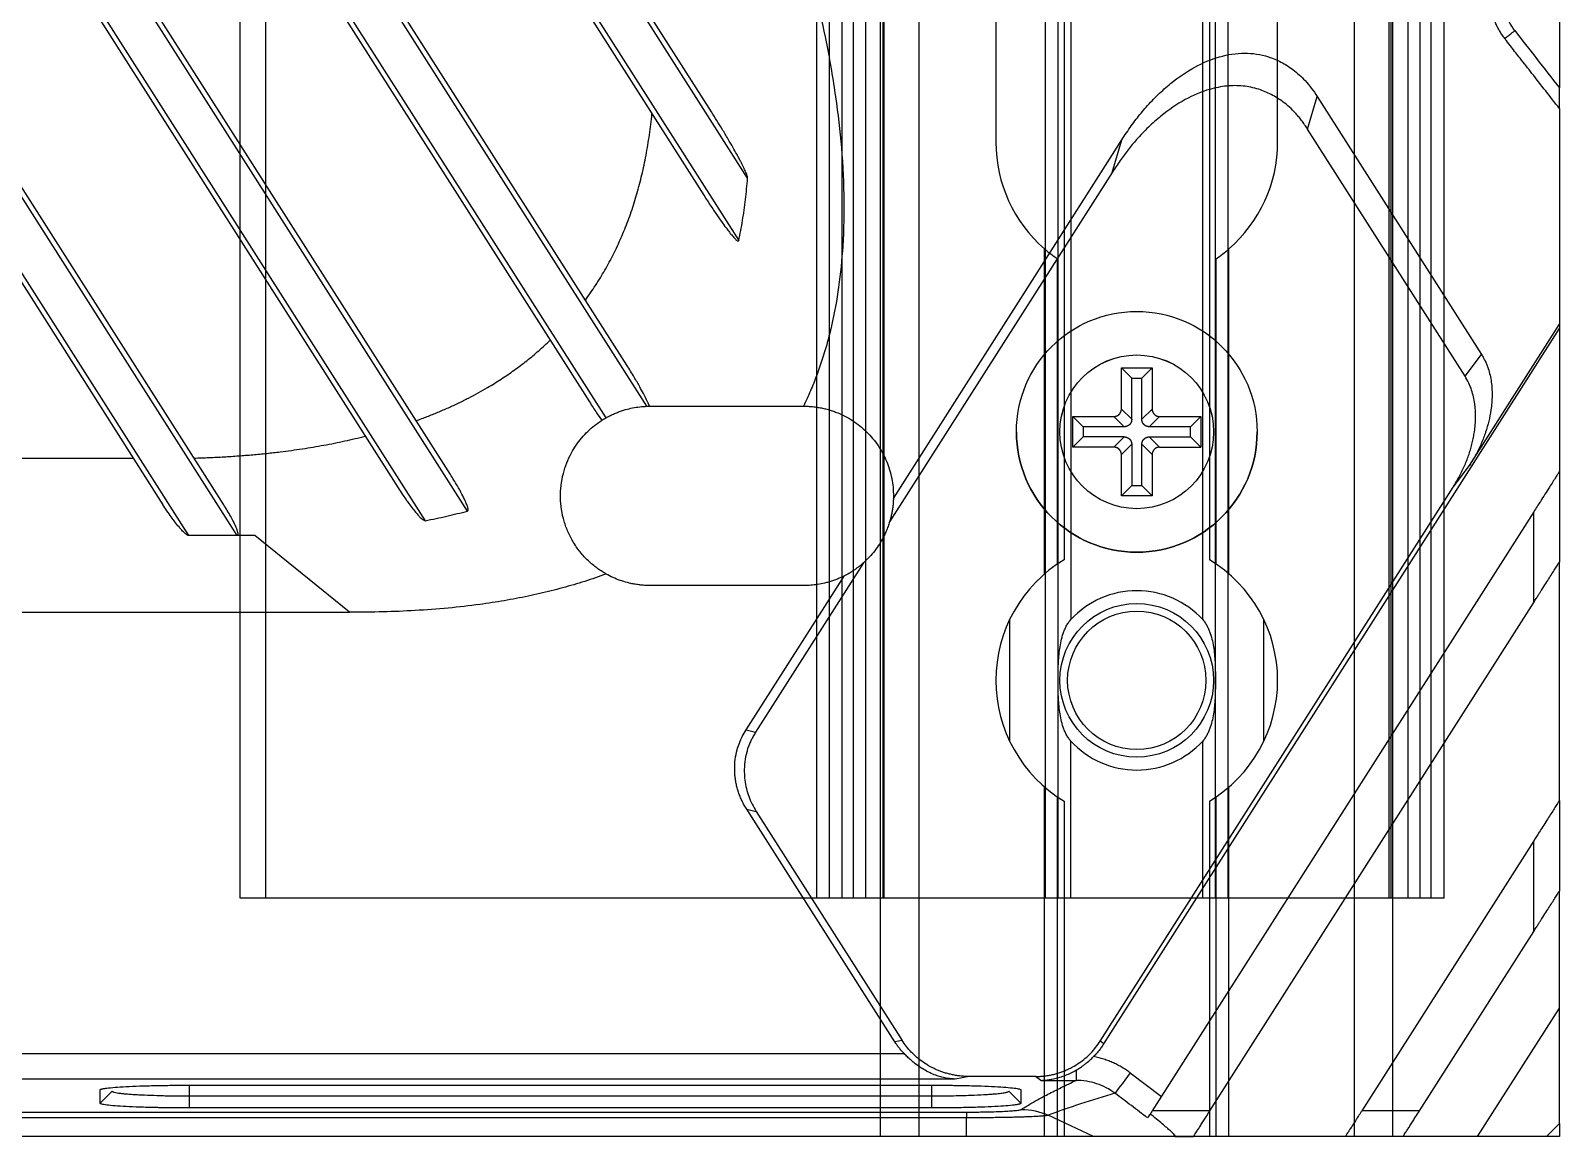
# Model space of a CAD drawing. Header units: millimetres. Extents: x 620 to 19791, y 2539 to 6969.
# Drawn here: x 17717.3 to 17777, y 3799.1 to 3842.2 of the extents above; entities that cross this region are included whole.
import ezdxf

# ---------------------------------------------------------------- set-up
doc = ezdxf.new("R2010")
doc.units = ezdxf.units.MM
doc.layers.add('02___PRT_ALL_AXES', color=7, linetype='Continuous')
doc.layers.add('1轮廓线', color=7, linetype='Continuous', lineweight=25)

# ---------------------------------------------------------------- blocks, each defined once
blk = doc.blocks.new('ryfhgjmb')
at = {"color": 30, "linetype": 'Continuous', "true_color": 0xf26722}
for p, q in [((6005.128, 3322.431), (6005.128, 3342.431)), ((6005.128, 3342.431), (7001.628, 3342.431)), ((6005.128, 3340.931), (7001.628, 3340.931)), ((6053.928, 3337.931), (6043.928, 3337.931)), ((6043.928, 3326.931), (6053.928, 3326.931)), ((6005.128, 3323.931), (7001.628, 3323.931)), ((6005.128, 3322.431), (7001.628, 3322.431))]:
    blk.add_line(p, q, dxfattribs=at)
for start, end in [(90, 139.11481), (220.88519, 270)]:
    blk.add_arc((6043.928, 3332.431), 5.5, start, end, dxfattribs=at)
at = {"layer": '02___PRT_ALL_AXES', "color": 30, "linetype": 'Continuous', "true_color": 0xf26722}
for p, q in [((6020.563, 3337.392), (6025.293, 3337.392)), ((6005.128, 3336.031), (6018.77, 3336.031)), ((6027.086, 3336.031), (6039.77, 3336.031)), ((6005.128, 3335.531), (6018.385, 3335.531)), ((6018.218, 3335.271), (6005.128, 3335.271)), ((6027.471, 3335.531), (6039.385, 3335.531)), ((6968.718, 3335.271), (6027.638, 3335.271)), ((6018.218, 3329.592), (6005.128, 3329.592)), ((6968.718, 3329.592), (6027.638, 3329.592)), ((6005.128, 3329.331), (6018.385, 3329.331)), ((6027.471, 3329.331), (6039.385, 3329.331)), ((6005.128, 3328.831), (6018.77, 3328.831)), ((6027.086, 3328.831), (6039.77, 3328.831)), ((6020.563, 3327.471), (6025.293, 3327.471))]:
    blk.add_line(p, q, dxfattribs=at)
blk.add_circle((6022.928, 3332.431), 3, dxfattribs=at)
for centre, start, end in [((6022.928, 3332.431), 31.08062, 148.91938), ((6043.928, 3332.431), 139.11481, 145.69235), ((6022.928, 3332.431), 211.08062, 328.91938), ((6043.928, 3332.431), 214.30765, 220.88519)]:
    blk.add_arc(centre, 5.5, start, end, dxfattribs=at)
blk = doc.blocks.new('ETDHFN')
at = {"layer": '1轮廓线', "linetype": 'Continuous', "lineweight": 25}
for p, q in [((8841.41, 4025.552), (8841.812, 4025.15)), ((8841.41, 4023.942), (8841.41, 4025.552)), ((8841.41, 4025.552), (8842.61, 4025.552)), ((8841.812, 4025.15), (8842.208, 4025.15)), ((8841.812, 4023.54), (8841.812, 4025.15)), ((8842.61, 4025.552), (8842.208, 4025.15)), ((8842.208, 4023.54), (8842.208, 4025.15)), ((8842.61, 4025.552), (8842.61, 4023.942)), ((8839.51, 4023.652), (8839.912, 4023.25)), ((8839.51, 4022.452), (8839.51, 4023.652)), ((8839.51, 4023.652), (8841.12, 4023.652)), ((8839.912, 4023.25), (8839.912, 4022.854)), ((8841.522, 4023.25), (8839.912, 4023.25)), ((8844.108, 4023.25), (8842.498, 4023.25)), ((8842.9, 4023.652), (8844.51, 4023.652)), ((8844.51, 4023.652), (8844.108, 4023.25)), ((8844.108, 4022.854), (8844.108, 4023.25)), ((8844.51, 4023.652), (8844.51, 4022.452)), ((8839.51, 4022.452), (8839.912, 4022.854)), ((8841.522, 4022.854), (8839.912, 4022.854)), ((8842.498, 4022.854), (8844.108, 4022.854)), ((8844.51, 4022.452), (8844.108, 4022.854)), ((8841.12, 4022.452), (8839.51, 4022.452)), ((8841.41, 4020.552), (8841.41, 4022.162)), ((8841.812, 4022.564), (8841.812, 4020.954)), ((8842.208, 4020.954), (8842.208, 4022.564)), ((8842.61, 4022.162), (8842.61, 4020.552)), ((8842.9, 4022.452), (8844.51, 4022.452)), ((8841.41, 4020.552), (8841.812, 4020.954)), ((8841.812, 4020.954), (8842.208, 4020.954)), ((8842.61, 4020.552), (8842.208, 4020.954)), ((8842.61, 4020.552), (8841.41, 4020.552))]:
    blk.add_line(p, q, dxfattribs=at)
at = {"layer": '1轮廓线', "linetype": 'Continuous', "lineweight": 13}
for p, q in [((8841.41, 4023.942), (8841.812, 4023.54)), ((8842.61, 4023.942), (8842.208, 4023.54)), ((8841.12, 4023.652), (8841.522, 4023.25)), ((8842.9, 4023.652), (8842.498, 4023.25)), ((8841.12, 4022.452), (8841.522, 4022.854)), ((8842.9, 4022.452), (8842.498, 4022.854)), ((8841.41, 4022.162), (8841.812, 4022.564)), ((8842.61, 4022.162), (8842.208, 4022.564))]:
    blk.add_line(p, q, dxfattribs=at)
at = {"layer": '1轮廓线', "linetype": 'Continuous', "lineweight": 25}
for radius in [4.7, 3]:
    blk.add_circle((8842.01, 4023.052), radius, dxfattribs=at)
blk.add_arc((8842.01, 4023.052), 4.7, 180, 0, dxfattribs=at)
for points in [[(8841.12, 4023.652), (8841.184, 4023.652), (8841.24, 4023.677), (8841.288, 4023.698), (8841.326, 4023.736), (8841.362, 4023.772), (8841.385, 4023.822), (8841.41, 4023.877), (8841.41, 4023.942)], [(8842.61, 4023.942), (8842.61, 4023.878), (8842.635, 4023.822), (8842.656, 4023.773), (8842.694, 4023.736), (8842.73, 4023.699), (8842.78, 4023.677), (8842.835, 4023.652), (8842.9, 4023.652)], [(8841.812, 4023.54), (8841.812, 4023.476), (8841.787, 4023.42), (8841.766, 4023.372), (8841.728, 4023.334), (8841.692, 4023.298), (8841.642, 4023.275), (8841.587, 4023.25), (8841.522, 4023.25)], [(8842.498, 4023.25), (8842.434, 4023.25), (8842.378, 4023.275), (8842.33, 4023.296), (8842.292, 4023.334), (8842.256, 4023.37), (8842.233, 4023.42), (8842.208, 4023.475), (8842.208, 4023.54)], [(8841.522, 4022.854), (8841.586, 4022.854), (8841.642, 4022.829), (8841.69, 4022.808), (8841.728, 4022.77), (8841.764, 4022.734), (8841.787, 4022.684), (8841.812, 4022.629), (8841.812, 4022.564)], [(8842.208, 4022.564), (8842.208, 4022.628), (8842.233, 4022.684), (8842.254, 4022.732), (8842.292, 4022.77), (8842.328, 4022.806), (8842.378, 4022.829), (8842.433, 4022.854), (8842.498, 4022.854)], [(8841.41, 4022.162), (8841.41, 4022.226), (8841.385, 4022.282), (8841.364, 4022.33), (8841.326, 4022.368), (8841.29, 4022.404), (8841.24, 4022.427), (8841.185, 4022.452), (8841.12, 4022.452)], [(8842.9, 4022.452), (8842.836, 4022.452), (8842.78, 4022.427), (8842.732, 4022.406), (8842.694, 4022.368), (8842.658, 4022.332), (8842.635, 4022.282), (8842.61, 4022.227), (8842.61, 4022.162)]]:
    blk.add_open_spline(points, degree=2, knots=[0, 0, 0, 0.25, 0.25, 0.5, 0.5, 0.75, 0.75, 1, 1, 1], dxfattribs=at)
blk = doc.blocks.new('ERTFHGJ')
at = {"color": 40, "linetype": 'Continuous', "true_color": 0xf8d731}
for p, q in [((8878.457, 3617.77), (8878.457, 3696.77)), ((8925.457, 3696.77), (8878.457, 3696.77)), ((8879.457, 3617.77), (8879.457, 3696.77)), ((8900.957, 3696.77), (8900.957, 3617.77)), ((8901.457, 3617.77), (8901.457, 3696.77)), ((8901.957, 3617.77), (8901.957, 3696.77)), ((8902.402, 3617.77), (8902.402, 3696.77)), ((8902.874, 3617.77), (8902.874, 3696.77)), ((8903.457, 3617.77), (8903.457, 3696.77)), ((8903.537, 3696.77), (8903.537, 3617.77)), ((8903.598, 3617.77), (8903.598, 3696.77)), ((8909.882, 3696.77), (8909.882, 3617.77)), ((8910.382, 3617.77), (8910.382, 3696.77)), ((8910.882, 3690.641), (8910.882, 3696.77)), ((8916.032, 3690.641), (8916.032, 3696.77)), ((8916.532, 3617.77), (8916.532, 3696.77)), ((8917.032, 3617.77), (8917.032, 3696.77)), ((8923.315, 3617.77), (8923.315, 3696.77)), ((8923.377, 3696.77), (8923.377, 3617.77)), ((8923.457, 3617.77), (8923.457, 3696.77)), ((8924.039, 3696.77), (8924.039, 3617.77)), ((8924.511, 3696.77), (8924.511, 3617.77)), ((8924.957, 3617.77), (8924.957, 3696.77)), ((8925.457, 3617.77), (8925.457, 3696.77)), ((8910.882, 3685.9), (8910.882, 3628.641)), ((8916.032, 3628.641), (8916.032, 3685.9)), ((8892.957, 3661.52), (8887.957, 3661.52)), ((8887.957, 3653.02), (8892.957, 3653.02)), ((8910.882, 3617.77), (8910.882, 3623.9)), ((8916.032, 3617.77), (8916.032, 3623.9)), ((8925.457, 3617.77), (8878.457, 3617.77))]:
    blk.add_line(p, q, dxfattribs=at)
for centre in [(8913.457, 3688.27), (8913.457, 3626.27)]:
    blk.add_circle(centre, 2.7, dxfattribs=at)
for centre, radius, start, end in [((8913.457, 3688.27), 3.5, 42.63239, 137.36761), ((8913.457, 3688.27), 3.5, 222.63239, 317.36761), ((8887.957, 3657.27), 4.25, 90, 270), ((8892.957, 3657.27), 4.25, 270, 90), ((8913.457, 3626.27), 3.5, 42.63239, 137.36761), ((8913.457, 3626.27), 3.5, 222.63239, 317.36761)]:
    blk.add_arc(centre, radius, start, end, dxfattribs=at)
for points, knots in [([(8910.387, 3688.27), (8910.387, 3688.375), (8910.388, 3688.583), (8910.395, 3688.895), (8910.413, 3689.203), (8910.446, 3689.508), (8910.5, 3689.808), (8910.568, 3690.054), (8910.639, 3690.245), (8910.704, 3690.385), (8910.783, 3690.519), (8910.846, 3690.602), (8910.882, 3690.641)], [0, 0, 0, 0, 0.127092, 0.253318, 0.378322, 0.502266, 0.625619, 0.749056, 0.811111, 0.873552, 0.936512, 1, 1, 1, 1]), ([(8916.032, 3690.641), (8916.067, 3690.602), (8916.131, 3690.519), (8916.209, 3690.385), (8916.274, 3690.245), (8916.346, 3690.054), (8916.413, 3689.808), (8916.467, 3689.508), (8916.5, 3689.203), (8916.518, 3688.895), (8916.526, 3688.583), (8916.527, 3688.375), (8916.527, 3688.27)], [0, 0, 0, 0, 0.063487, 0.126447, 0.188887, 0.250942, 0.37438, 0.497732, 0.621676, 0.746681, 0.872907, 1, 1, 1, 1]), ([(8910.882, 3685.9), (8910.846, 3685.938), (8910.783, 3686.021), (8910.704, 3686.156), (8910.639, 3686.296), (8910.567, 3686.487), (8910.5, 3686.733), (8910.446, 3687.033), (8910.413, 3687.338), (8910.395, 3687.646), (8910.388, 3687.957), (8910.387, 3688.166), (8910.387, 3688.27)], [0, 0, 0, 0, 0.063495, 0.126469, 0.188905, 0.250963, 0.374396, 0.497744, 0.621683, 0.746682, 0.87291, 1, 1, 1, 1]), ([(8916.527, 3688.27), (8916.527, 3688.166), (8916.526, 3687.957), (8916.518, 3687.646), (8916.5, 3687.338), (8916.467, 3687.033), (8916.413, 3686.733), (8916.346, 3686.487), (8916.274, 3686.296), (8916.209, 3686.156), (8916.131, 3686.021), (8916.067, 3685.938), (8916.032, 3685.9)], [0, 0, 0, 0, 0.127092, 0.253319, 0.378323, 0.502267, 0.62562, 0.749057, 0.811112, 0.873553, 0.936512, 1, 1, 1, 1]), ([(8910.387, 3626.27), (8910.387, 3626.375), (8910.388, 3626.583), (8910.395, 3626.895), (8910.413, 3627.203), (8910.446, 3627.508), (8910.5, 3627.808), (8910.568, 3628.054), (8910.639, 3628.245), (8910.704, 3628.385), (8910.783, 3628.519), (8910.846, 3628.602), (8910.882, 3628.641)], [0, 0, 0, 0, 0.127092, 0.253318, 0.378322, 0.502266, 0.625619, 0.749056, 0.811111, 0.873552, 0.936512, 1, 1, 1, 1]), ([(8916.032, 3628.641), (8916.067, 3628.602), (8916.131, 3628.519), (8916.209, 3628.385), (8916.274, 3628.245), (8916.346, 3628.054), (8916.413, 3627.808), (8916.467, 3627.508), (8916.5, 3627.203), (8916.518, 3626.895), (8916.526, 3626.583), (8916.527, 3626.375), (8916.527, 3626.27)], [0, 0, 0, 0, 0.063487, 0.126447, 0.188887, 0.250942, 0.37438, 0.497732, 0.621676, 0.746681, 0.872907, 1, 1, 1, 1]), ([(8910.882, 3623.9), (8910.846, 3623.938), (8910.783, 3624.021), (8910.704, 3624.156), (8910.639, 3624.296), (8910.567, 3624.487), (8910.5, 3624.733), (8910.446, 3625.033), (8910.413, 3625.338), (8910.395, 3625.646), (8910.388, 3625.957), (8910.387, 3626.166), (8910.387, 3626.27)], [0, 0, 0, 0, 0.063495, 0.126469, 0.188905, 0.250963, 0.374396, 0.497744, 0.621683, 0.746682, 0.87291, 1, 1, 1, 1]), ([(8916.527, 3626.27), (8916.527, 3626.166), (8916.526, 3625.957), (8916.518, 3625.646), (8916.5, 3625.338), (8916.467, 3625.033), (8916.413, 3624.733), (8916.346, 3624.487), (8916.274, 3624.296), (8916.209, 3624.156), (8916.131, 3624.021), (8916.067, 3623.938), (8916.032, 3623.9)], [0, 0, 0, 0, 0.127092, 0.253319, 0.378323, 0.502267, 0.62562, 0.749057, 0.811112, 0.873553, 0.936512, 1, 1, 1, 1])]:
    blk.add_open_spline(points, degree=3, knots=knots, dxfattribs=at)
blk = doc.blocks.new('rsfv')
at = {"rotation": 90}
blk.add_blockref('ryfhgjmb', (14583.058, -2205.714), dxfattribs=at)
for name, p in [('ERTFHGJ', (2337.17, 190.944)), ('ETDHFN', (2408.617, -196.138))]:
    blk.add_blockref(name, p)
blk = doc.blocks.new('tgd')
at = {"color": 7, "linetype": 'Continuous', "lineweight": 25}
for p, q in [((18410.785, 4751.505), (18295.687, 4932.172)), ((18409.374, 4754.091), (18295.856, 4932.279)), ((18295.519, 4929.087), (18409.075, 4750.839)), ((18295.687, 4929.194), (18410.44, 4749.068)), ((18406.852, 4742.603), (18295.687, 4917.096)), ((18406.071, 4744.202), (18295.856, 4917.204)), ((18295.519, 4914.011), (18404.61, 4742.772)), ((18295.687, 4914.119), (18405.245, 4742.147)), ((18399.852, 4738.515), (18295.687, 4902.021)), ((18399.178, 4739.946), (18295.856, 4902.129)), ((18295.519, 4898.936), (18397.141, 4739.421)), ((18295.687, 4899.043), (18398.196, 4738.136)), ((18390.852, 4737.562), (18295.686, 4886.945)), ((18390.328, 4738.761), (18295.856, 4887.053)), ((18295.687, 4883.968), (18388.958, 4737.561)), ((18295.519, 4883.86), (18387.957, 4738.761)), ((18432.648, 4753.421), (18433.025, 4754.69)), ((18433.025, 4754.69), (18439.439, 4744.622)), ((18442.478, 4754.227), (18442.478, 4745.802)), ((18438.794, 4743.773), (18432.648, 4753.421)), ((18416.476, 4739.003), (18425.392, 4752.998)), ((18425.015, 4751.729), (18425.392, 4752.998)), ((18425.015, 4751.729), (18416.328, 4738.093)), ((18424.695, 4717.725), (18442.478, 4745.639)), ((18438.971, 4740.297), (18442.478, 4745.802)), ((18442.478, 4745.802), (18442.478, 4745.639)), ((18442.478, 4745.639), (18442.478, 4740.055)), ((18438.794, 4743.773), (18439.439, 4744.622)), ((18386.811, 4740.561), (18379.578, 4740.561)), ((18438.327, 4739.448), (18438.971, 4740.297)), ((18442.478, 4740.055), (18442.478, 4736.519)), ((18424.554, 4717.829), (18438.327, 4739.448)), ((18441.478, 4738.486), (18426.583, 4715.106)), ((18441.478, 4734.949), (18441.478, 4738.486)), ((18390.852, 4737.562), (18388.958, 4737.561)), ((18391.092, 4737.561), (18390.852, 4737.562)), ((18391.55, 4737.561), (18391.092, 4737.561)), ((18395.241, 4734.561), (18391.55, 4737.561)), ((18415.312, 4736.498), (18411.096, 4729.881)), ((18442.478, 4727.213), (18442.478, 4736.519)), ((18410.722, 4729.97), (18414.55, 4735.978)), ((18412.978, 4735.606), (18406.978, 4735.606)), ((18428.836, 4715.106), (18441.478, 4734.949)), ((18321.31, 4734.561), (18395.241, 4734.561)), ((18410.722, 4729.97), (18411.096, 4729.881)), ((18442.478, 4727.213), (18442.478, 4723.677)), ((18416.532, 4717.799), (18410.749, 4726.876)), ((18410.749, 4726.876), (18411.124, 4726.787)), ((18411.124, 4726.787), (18416.816, 4717.851)), ((18441.478, 4725.644), (18434.765, 4715.106)), ((18441.478, 4722.107), (18441.478, 4725.644)), ((18442.478, 4719.106), (18442.478, 4723.677)), ((18437.017, 4715.106), (18441.478, 4722.107)), ((18439.278, 4714.106), (18442.478, 4719.106)), ((18442.478, 4714.606), (18442.478, 4719.106)), ((18416.816, 4717.851), (18416.532, 4717.799)), ((18424.695, 4717.725), (18424.554, 4717.829)), ((18318.065, 4717.341), (18416.891, 4717.341)), ((18418.882, 4716.343), (18316.074, 4716.343)), ((18419.436, 4716.445), (18418.882, 4716.343)), ((18422.026, 4716.445), (18419.436, 4716.445)), ((18422.233, 4716.29), (18422.026, 4716.445)), ((18422.233, 4716.29), (18423.609, 4716.29)), ((18425.726, 4716.583), (18426.94, 4715.666)), ((18385.504, 4715.398), (18385.504, 4715.922)), ((18385.504, 4715.398), (18385.978, 4715.872)), ((18388.978, 4716.104), (18417.978, 4716.104)), ((18388.978, 4715.69), (18388.978, 4715.216)), ((18388.978, 4715.69), (18417.978, 4715.69)), ((18417.978, 4715.216), (18417.978, 4715.69)), ((18420.978, 4715.872), (18421.452, 4715.398)), ((18421.452, 4715.922), (18421.452, 4715.398)), ((18375.771, 4715.056), (18419.337, 4715.056)), ((18417.978, 4715.216), (18388.978, 4715.216)), ((18428.836, 4715.106), (18426.583, 4715.106)), ((18437.017, 4715.106), (18434.765, 4715.106)), ((18419.337, 4714.831), (18375.771, 4714.831)), ((18419.337, 4714.106), (18419.337, 4714.831)), ((18441.978, 4714.106), (18442.478, 4714.606)), ((18442.478, 4714.606), (18442.478, 4714.106)), ((18419.337, 4714.106), (18375.771, 4714.106)), ((18427.478, 4714.106), (18428.199, 4714.106)), ((18428.199, 4714.106), (18427.653, 4714.106)), ((18434.127, 4714.106), (18428.199, 4714.106)), ((18436.38, 4714.106), (18434.127, 4714.106)), ((18439.278, 4714.106), (18436.38, 4714.106)), ((18441.978, 4714.106), (18439.278, 4714.106)), ((18442.478, 4714.106), (18441.978, 4714.106))]:
    blk.add_line(p, q, dxfattribs=at)
at = {"color": 8, "linetype": 'Continuous', "lineweight": 25}
for p, q in [((18388.978, 4716.104), (18388.978, 4715.69)), ((18417.978, 4715.69), (18417.978, 4716.104))]:
    blk.add_line(p, q, dxfattribs=at)
at = {"color": 7, "linetype": 'Continuous', "lineweight": 25, "flags": 128}
blk.add_lwpolyline([(18424.289, 4714.105), (18423.404, 4714.517), (18422.518, 4714.929)], dxfattribs=at)
blk.add_circle((18425.978, 4741.606), 3)
at = {"color": 7, "linetype": 'Continuous', "lineweight": 25}
for points, knots in [([(18393.909, 4799.026), (18394.217, 4798.54), (18394.83, 4797.575), (18395.733, 4796.131), (18396.617, 4794.702), (18397.479, 4793.289), (18398.322, 4791.89), (18399.143, 4790.507), (18399.944, 4789.139), (18400.725, 4787.785), (18401.486, 4786.447), (18402.643, 4784.378), (18404.138, 4781.621), (18405.946, 4778.109), (18407.623, 4774.638), (18409.208, 4771.101), (18410.635, 4767.611), (18411.926, 4764.053), (18413.002, 4760.554), (18413.744, 4757.484), (18414.194, 4754.974), (18414.449, 4752.914), (18414.566, 4750.885), (18414.53, 4748.981), (18414.362, 4747.277), (18414.134, 4746.023), (18413.9, 4745.089), (18413.707, 4744.444), (18413.488, 4743.815), (18413.244, 4743.201), (18413.059, 4742.804), (18412.967, 4742.606)], [0, 0, 0, 0, 0.028127, 0.055867, 0.083223, 0.110194, 0.136782, 0.162987, 0.188811, 0.214255, 0.239319, 0.264005, 0.33008, 0.392582, 0.456982, 0.518406, 0.581947, 0.641185, 0.703244, 0.760717, 0.79542, 0.827786, 0.862084, 0.894623, 0.920706, 0.945691, 0.956791, 0.967751, 0.97859, 0.989333, 1, 1, 1, 1]), ([(18440.343, 4756.959), (18440.309, 4757.004), (18440.243, 4757.095), (18440.154, 4757.236), (18440.072, 4757.381), (18439.998, 4757.53), (18439.932, 4757.683), (18439.856, 4757.891), (18439.782, 4758.155), (18439.727, 4758.479), (18439.72, 4758.697), (18439.717, 4758.807)], [0, 0, 0, 0, 0.084861, 0.169101, 0.25296, 0.336679, 0.420502, 0.504669, 0.670214, 0.834663, 1, 1, 1, 1]), ([(18440.739, 4757.266), (18440.57, 4757.484), (18440.438, 4757.731), (18440.261, 4758.254), (18440.216, 4758.53), (18440.216, 4758.807)], [0, 0, 0, 0, 0.5, 0.5, 1, 1, 1, 1]), ([(18442.478, 4758.295), (18442.478, 4758.17), (18442.478, 4757.893), (18442.478, 4757.347), (18442.478, 4756.657), (18442.478, 4755.956), (18442.478, 4755.413), (18442.478, 4755.145), (18442.478, 4755.029)], [0, 0, 0, 0, 0.113992, 0.252662, 0.503552, 0.752664, 0.893657, 1, 1, 1, 1]), ([(18440.343, 4756.959), (18440.387, 4756.993), (18440.435, 4757.03), (18440.527, 4757.102), (18440.572, 4757.136), (18440.647, 4757.195), (18440.678, 4757.219), (18440.722, 4757.252), (18440.734, 4757.262), (18440.739, 4757.266)], [0, 0, 0, 0, 0.25, 0.25, 0.5, 0.5, 0.75, 0.75, 1, 1, 1, 1]), ([(18442.48, 4754.227), (18442.123, 4754.682), (18441.61, 4755.336), (18440.986, 4756.132), (18440.652, 4756.559), (18440.451, 4756.815), (18440.364, 4756.93), (18440.343, 4756.959)], [0, 0, 0, 0, 0.4999959, 0.7187302, 0.8749748, 0.9687302, 1, 1, 1, 1]), ([(18440.739, 4757.266), (18441.021, 4756.903), (18441.599, 4756.156), (18442.18, 4755.412), (18442.478, 4755.029)], [0, 0, 0, 0, 0.486421, 1, 1, 1, 1]), ([(18425.392, 4752.998), (18425.453, 4753.092), (18425.574, 4753.278), (18425.762, 4753.546), (18425.952, 4753.803), (18426.146, 4754.047), (18426.424, 4754.375), (18426.8, 4754.769), (18427.417, 4755.316), (18428.2, 4755.858), (18429.181, 4756.276), (18430.17, 4756.436), (18430.996, 4756.31), (18431.62, 4756.049), (18432.016, 4755.798), (18432.322, 4755.546), (18432.565, 4755.306), (18432.804, 4755.021), (18432.95, 4754.803), (18433.025, 4754.69)], [0, 0, 0, 0, 0.035181, 0.06949, 0.102958, 0.135615, 0.167497, 0.237811, 0.306398, 0.426306, 0.535135, 0.638829, 0.737184, 0.792914, 0.85017, 0.883735, 0.9175, 0.957411, 1, 1, 1, 1]), ([(18432.648, 4753.421), (18432.61, 4753.478), (18432.536, 4753.592), (18432.418, 4753.754), (18432.297, 4753.905), (18432.143, 4754.082), (18431.945, 4754.277), (18431.639, 4754.529), (18431.243, 4754.78), (18430.716, 4755), (18430.126, 4755.123), (18429.477, 4755.12), (18428.706, 4754.965), (18427.822, 4754.588), (18427.04, 4754.047), (18426.423, 4753.5), (18426, 4753.055), (18425.635, 4752.615), (18425.316, 4752.187), (18425.117, 4751.884), (18425.015, 4751.729)], [0, 0, 0, 0, 0.0216222, 0.0425505, 0.0628241, 0.0824862, 0.1161853, 0.1497884, 0.206969, 0.2627272, 0.3282325, 0.3948032, 0.465099, 0.5738297, 0.6937413, 0.7622458, 0.8325839, 0.8860953, 0.9418514, 1, 1, 1, 1]), ([(18442.48, 4754.227), (18442.48, 4754.249), (18442.48, 4754.298), (18442.479, 4754.392), (18442.478, 4754.511), (18442.478, 4754.639), (18442.478, 4754.757), (18442.478, 4754.857), (18442.478, 4754.942), (18442.478, 4755.005), (18442.478, 4755.021), (18442.478, 4755.029)], [0, 0, 0, 0, 0.066161, 0.147469, 0.285965, 0.428915, 0.548302, 0.676783, 0.786689, 0.89845, 1, 1, 1, 1]), ([(18404.45, 4746.746), (18404.518, 4746.84), (18404.654, 4747.029), (18404.849, 4747.32), (18405.036, 4747.616), (18405.215, 4747.918), (18405.386, 4748.226), (18405.548, 4748.539), (18405.703, 4748.859), (18405.85, 4749.184), (18405.989, 4749.514), (18406.12, 4749.851), (18406.285, 4750.311), (18406.472, 4750.904), (18406.664, 4751.641), (18406.826, 4752.407), (18406.958, 4753.201), (18407.02, 4753.742), (18407.051, 4754.016)], [0, 0, 0, 0, 0.044718, 0.089457, 0.134253, 0.17914, 0.224155, 0.269331, 0.314703, 0.360306, 0.406172, 0.452335, 0.498827, 0.593777, 0.691149, 0.791172, 0.894058, 1, 1, 1, 1]), ([(18410.785, 4751.505), (18410.784, 4751.515), (18410.784, 4751.538), (18410.774, 4751.578), (18410.758, 4751.628), (18410.735, 4751.69), (18410.704, 4751.763), (18410.667, 4751.846), (18410.622, 4751.941), (18410.57, 4752.046), (18410.51, 4752.162), (18410.443, 4752.289), (18410.343, 4752.474), (18410.203, 4752.724), (18410.011, 4753.056), (18409.735, 4753.518), (18409.515, 4753.868), (18409.374, 4754.091)], [0, 0, 0, 0, 0.009636, 0.023334, 0.041271, 0.063526, 0.090136, 0.121124, 0.156505, 0.196289, 0.240481, 0.289088, 0.342111, 0.453728, 0.579804, 0.731703, 1, 1, 1, 1]), ([(18410.44, 4749.068), (18410.467, 4749.198), (18410.52, 4749.459), (18410.589, 4749.856), (18410.65, 4750.259), (18410.704, 4750.669), (18410.749, 4751.085), (18410.773, 4751.364), (18410.785, 4751.505)], [0, 0, 0, 0, 0.161473, 0.324918, 0.490415, 0.658045, 0.827882, 1, 1, 1, 1]), ([(18409.075, 4750.839), (18409.169, 4750.693), (18409.344, 4750.422), (18409.592, 4750.055), (18409.801, 4749.759), (18409.968, 4749.532), (18410.101, 4749.361), (18410.2, 4749.242), (18410.274, 4749.16), (18410.324, 4749.11), (18410.359, 4749.081), (18410.381, 4749.062), (18410.4, 4749.053), (18410.422, 4749.056), (18410.434, 4749.064), (18410.44, 4749.068)], [0, 0, 0, 0, 0.230026, 0.424715, 0.584075, 0.708126, 0.796556, 0.869812, 0.911898, 0.942851, 0.962508, 0.972036, 0.981659, 0.989826, 1, 1, 1, 1]), ([(18397.844, 4742.04), (18397.988, 4742.093), (18398.273, 4742.198), (18398.693, 4742.368), (18399.102, 4742.545), (18399.5, 4742.73), (18399.888, 4742.922), (18400.265, 4743.123), (18400.692, 4743.366), (18401.164, 4743.659), (18401.675, 4744.008), (18402.164, 4744.378), (18402.634, 4744.766), (18402.929, 4745.042), (18403.077, 4745.179)], [0, 0, 0, 0, 0.074802, 0.148429, 0.220926, 0.292342, 0.362727, 0.432134, 0.500619, 0.60245, 0.703089, 0.802749, 0.901645, 1, 1, 1, 1]), ([(18439.439, 4744.622), (18439.465, 4744.579), (18439.518, 4744.494), (18439.586, 4744.36), (18439.647, 4744.223), (18439.713, 4744.045), (18439.776, 4743.818), (18439.838, 4743.462), (18439.863, 4743.004), (18439.82, 4742.495), (18439.729, 4742.018), (18439.603, 4741.581), (18439.434, 4741.148), (18439.226, 4740.716), (18439.057, 4740.438), (18438.971, 4740.297)], [0, 0, 0, 0, 0.0329932, 0.0657961, 0.0985296, 0.1313159, 0.1901957, 0.2526078, 0.3681449, 0.4895308, 0.5869421, 0.6859197, 0.7872669, 0.8917324, 1, 1, 1, 1]), ([(18406.963, 4742.605), (18406.959, 4742.613), (18406.954, 4742.624), (18406.947, 4742.635), (18406.945, 4742.639), (18406.941, 4742.645), (18406.936, 4742.652), (18406.932, 4742.658), (18406.93, 4742.662), (18406.926, 4742.667), (18406.92, 4742.678), (18406.909, 4742.7), (18406.898, 4742.735), (18406.833, 4742.872), (18406.728, 4743.086), (18406.552, 4743.404), (18406.34, 4743.772), (18406.168, 4744.047), (18406.071, 4744.202)], [0, 0, 0, 0, 0.015217, 0.019074, 0.020998, 0.022916, 0.030467, 0.034132, 0.035927, 0.037692, 0.044414, 0.056294, 0.078056, 0.103721, 0.304576, 0.468435, 0.700238, 1, 1, 1, 1]), ([(18438.327, 4739.448), (18438.371, 4739.519), (18438.458, 4739.659), (18438.578, 4739.873), (18438.688, 4740.088), (18438.787, 4740.303), (18438.876, 4740.519), (18438.954, 4740.736), (18439.022, 4740.954), (18439.08, 4741.172), (18439.127, 4741.391), (18439.182, 4741.72), (18439.218, 4742.155), (18439.193, 4742.612), (18439.131, 4742.969), (18439.055, 4743.243), (18438.947, 4743.514), (18438.845, 4743.687), (18438.794, 4743.773)], [0, 0, 0, 0, 0.054633, 0.108241, 0.160902, 0.212702, 0.263726, 0.314067, 0.36382, 0.413084, 0.461961, 0.510555, 0.631824, 0.747465, 0.809763, 0.868751, 0.93418, 1, 1, 1, 1]), ([(18404.61, 4742.772), (18404.702, 4742.63), (18404.858, 4742.388), (18405.025, 4742.152), (18405.094, 4742.055)], [0, 0, 0, 0, 0.587301, 1, 1, 1, 1]), ([(18405.245, 4742.147), (18405.295, 4742.174), (18405.393, 4742.228), (18405.546, 4742.301), (18405.701, 4742.366), (18405.859, 4742.424), (18406.056, 4742.485), (18406.293, 4742.542), (18406.571, 4742.587), (18406.758, 4742.598), (18406.852, 4742.603)], [0, 0, 0, 0, 0.10019, 0.200056, 0.299831, 0.399749, 0.500042, 0.666803, 0.833095, 1, 1, 1, 1]), ([(18406.964, 4742.606), (18407.262, 4742.606), (18407.893, 4742.606), (18408.893, 4742.606), (18410.126, 4742.606), (18411.495, 4742.606), (18412.496, 4742.606), (18412.967, 4742.606)], [0, 0, 0, 0, 0.148764, 0.315345, 0.499744, 0.764431, 1, 1, 1, 1]), ([(18412.967, 4742.606), (18413.026, 4742.605), (18413.145, 4742.603), (18413.323, 4742.59), (18413.498, 4742.568), (18413.671, 4742.538), (18413.842, 4742.499), (18414.011, 4742.451), (18414.179, 4742.395), (18414.505, 4742.266), (18414.97, 4742.014), (18415.506, 4741.559), (18415.944, 4741.009), (18416.209, 4740.485), (18416.357, 4740.042), (18416.433, 4739.7), (18416.477, 4739.353), (18416.477, 4739.12), (18416.476, 4739.003)], [0, 0, 0, 0, 0.031946, 0.063607, 0.095061, 0.126386, 0.157664, 0.188975, 0.220398, 0.252014, 0.376591, 0.501216, 0.625704, 0.750422, 0.813205, 0.875307, 0.937361, 1, 1, 1, 1]), ([(18405.263, 4736.055), (18405.209, 4736.086), (18405.099, 4736.15), (18404.936, 4736.261), (18404.771, 4736.387), (18404.605, 4736.529), (18404.442, 4736.69), (18404.282, 4736.869), (18404.129, 4737.067), (18403.951, 4737.336), (18403.769, 4737.683), (18403.61, 4738.115), (18403.509, 4738.569), (18403.454, 4739.197), (18403.543, 4739.962), (18403.813, 4740.642), (18404.086, 4741.088), (18404.301, 4741.37), (18404.542, 4741.627), (18404.805, 4741.859), (18404.998, 4741.99), (18405.094, 4742.055)], [0, 0, 0, 0, 0.025857, 0.053207, 0.082051, 0.11239, 0.144222, 0.17755, 0.212372, 0.248689, 0.312074, 0.375466, 0.44036, 0.505353, 0.638069, 0.756938, 0.806076, 0.854943, 0.903546, 0.951896, 1, 1, 1, 1]), ([(18405.094, 4742.055), (18405.1, 4742.059), (18405.112, 4742.067), (18405.136, 4742.082), (18405.163, 4742.098), (18405.191, 4742.115), (18405.218, 4742.131), (18405.237, 4742.142), (18405.245, 4742.147)], [0, 0, 0, 0, 0.193434, 0.376156, 0.548169, 0.709476, 0.860083, 1, 1, 1, 1]), ([(18389.17, 4740.58), (18389.367, 4740.586), (18389.758, 4740.599), (18390.338, 4740.629), (18390.905, 4740.666), (18391.461, 4740.711), (18392.004, 4740.763), (18392.65, 4740.837), (18393.396, 4740.939), (18394.236, 4741.08), (18395.056, 4741.242), (18395.592, 4741.372), (18395.857, 4741.436)], [0, 0, 0, 0, 0.087666, 0.173589, 0.257788, 0.34028, 0.421087, 0.50023, 0.629018, 0.755162, 0.878781, 1, 1, 1, 1]), ([(18399.852, 4738.515), (18399.857, 4738.523), (18399.867, 4738.538), (18399.873, 4738.562), (18399.871, 4738.587), (18399.867, 4738.622), (18399.855, 4738.67), (18399.833, 4738.736), (18399.801, 4738.818), (18399.735, 4738.969), (18399.62, 4739.198), (18399.428, 4739.544), (18399.27, 4739.797), (18399.178, 4739.946)], [0, 0, 0, 0, 0.017238, 0.0318024, 0.0452544, 0.0647584, 0.0970788, 0.1368635, 0.1956711, 0.2619652, 0.4438118, 0.6725353, 1, 1, 1, 1]), ([(18442.478, 4740.055), (18442.477, 4740.055), (18442.477, 4740.053), (18442.469, 4740.041), (18442.456, 4740.021), (18442.439, 4739.994), (18442.403, 4739.938), (18442.335, 4739.83), (18442.222, 4739.654), (18442.079, 4739.428), (18441.914, 4739.17), (18441.711, 4738.85), (18441.565, 4738.621), (18441.478, 4738.486)], [0, 0, 0, 0, 0.030657, 0.061815, 0.093828, 0.127026, 0.161703, 0.258192, 0.371333, 0.496055, 0.644878, 0.790466, 1, 1, 1, 1]), ([(18397.141, 4739.421), (18397.194, 4739.338), (18397.289, 4739.192), (18397.415, 4739.008), (18397.539, 4738.833), (18397.667, 4738.661), (18397.807, 4738.483), (18397.911, 4738.367), (18397.982, 4738.287), (18398.033, 4738.233), (18398.107, 4738.181), (18398.164, 4738.152), (18398.196, 4738.136)], [0, 0, 0, 0, 0.17727, 0.310572, 0.399904, 0.560232, 0.695305, 0.803603, 0.839023, 0.886091, 0.936552, 1, 1, 1, 1]), ([(18416.476, 4739.003), (18416.475, 4738.955), (18416.471, 4738.862), (18416.459, 4738.721), (18416.44, 4738.576), (18416.413, 4738.423), (18416.377, 4738.261), (18416.344, 4738.148), (18416.328, 4738.093)], [0, 0, 0, 0, 0.179765, 0.346667, 0.501047, 0.673859, 0.839861, 1, 1, 1, 1]), ([(18388.958, 4737.561), (18388.951, 4737.562), (18388.936, 4737.564), (18388.913, 4737.575), (18388.887, 4737.59), (18388.857, 4737.612), (18388.823, 4737.64), (18388.778, 4737.681), (18388.722, 4737.737), (18388.655, 4737.81), (18388.5, 4737.99), (18388.258, 4738.302), (18388.062, 4738.601), (18387.957, 4738.761)], [0, 0, 0, 0, 0.01237, 0.028021, 0.047451, 0.070919, 0.098571, 0.130494, 0.185573, 0.248711, 0.319995, 0.636654, 1, 1, 1, 1]), ([(18390.852, 4737.562), (18390.86, 4737.565), (18390.873, 4737.57), (18390.887, 4737.587), (18390.89, 4737.608), (18390.889, 4737.657), (18390.869, 4737.736), (18390.827, 4737.851), (18390.743, 4738.041), (18390.581, 4738.352), (18390.423, 4738.608), (18390.328, 4738.761)], [0, 0, 0, 0, 0.0169173, 0.0312141, 0.0450633, 0.0641065, 0.1390237, 0.2245514, 0.3354729, 0.6005671, 1, 1, 1, 1]), ([(18398.196, 4738.136), (18398.338, 4738.164), (18398.619, 4738.22), (18399.037, 4738.313), (18399.447, 4738.41), (18399.718, 4738.48), (18399.852, 4738.515)], [0, 0, 0, 0, 0.2550593, 0.5066954, 0.7549831, 1, 1, 1, 1]), ([(18416.328, 4738.093), (18416.309, 4738.032), (18416.27, 4737.91), (18416.199, 4737.732), (18416.119, 4737.558), (18416.03, 4737.389), (18415.91, 4737.188), (18415.75, 4736.961), (18415.544, 4736.717), (18415.39, 4736.571), (18415.312, 4736.498)], [0, 0, 0, 0, 0.1002664, 0.2001041, 0.2998137, 0.3996969, 0.5000539, 0.6668727, 0.8330553, 1, 1, 1, 1]), ([(18415.312, 4736.498), (18415.279, 4736.469), (18415.214, 4736.411), (18415.115, 4736.332), (18415.016, 4736.258), (18414.889, 4736.171), (18414.732, 4736.073), (18414.613, 4736.011), (18414.55, 4735.978)], [0, 0, 0, 0, 0.119479, 0.242202, 0.368583, 0.499004, 0.73498, 1, 1, 1, 1]), ([(18441.478, 4734.949), (18441.509, 4734.999), (18441.569, 4735.091), (18441.651, 4735.221), (18441.721, 4735.331), (18441.779, 4735.423), (18441.867, 4735.563), (18441.981, 4735.742), (18442.123, 4735.963), (18442.249, 4736.155), (18442.342, 4736.303), (18442.401, 4736.403), (18442.44, 4736.469), (18442.471, 4736.512), (18442.476, 4736.517), (18442.478, 4736.519)], [0, 0, 0, 0, 0.076408, 0.143264, 0.200569, 0.248324, 0.286531, 0.419799, 0.534069, 0.651314, 0.759619, 0.819962, 0.870152, 0.932977, 1, 1, 1, 1]), ([(18405.263, 4736.055), (18405.125, 4736.005), (18404.847, 4735.906), (18404.424, 4735.768), (18403.995, 4735.637), (18403.56, 4735.514), (18403.118, 4735.399), (18402.669, 4735.291), (18402.214, 4735.191), (18401.752, 4735.098), (18401.284, 4735.014), (18400.809, 4734.936), (18400.08, 4734.831), (18399.077, 4734.717), (18397.82, 4734.624), (18396.534, 4734.57), (18395.68, 4734.564), (18395.241, 4734.561)], [0, 0, 0, 0, 0.04327, 0.086907, 0.130931, 0.175359, 0.220209, 0.2655, 0.311249, 0.357472, 0.404186, 0.451405, 0.499145, 0.621038, 0.748619, 0.870491, 1, 1, 1, 1]), ([(18406.978, 4735.606), (18406.918, 4735.607), (18406.799, 4735.608), (18406.62, 4735.623), (18406.442, 4735.645), (18406.266, 4735.677), (18406.053, 4735.727), (18405.805, 4735.804), (18405.527, 4735.915), (18405.351, 4736.008), (18405.263, 4736.055)], [0, 0, 0, 0, 0.1002242, 0.2000778, 0.2998237, 0.3997259, 0.5000471, 0.6668346, 0.8330778, 1, 1, 1, 1]), ([(18414.55, 4735.978), (18414.501, 4735.955), (18414.403, 4735.907), (18414.252, 4735.845), (18414.1, 4735.789), (18413.944, 4735.74), (18413.751, 4735.69), (18413.52, 4735.644), (18413.25, 4735.612), (18413.069, 4735.608), (18412.978, 4735.606)], [0, 0, 0, 0, 0.1001719, 0.2000442, 0.2998342, 0.39976, 0.5000388, 0.6667868, 0.8331036, 1, 1, 1, 1]), ([(18410.749, 4726.876), (18410.716, 4726.929), (18410.651, 4727.035), (18410.566, 4727.199), (18410.492, 4727.366), (18410.429, 4727.535), (18410.377, 4727.707), (18410.335, 4727.882), (18410.305, 4728.06), (18410.286, 4728.241), (18410.276, 4728.494), (18410.292, 4728.816), (18410.359, 4729.164), (18410.459, 4729.463), (18410.574, 4729.723), (18410.672, 4729.887), (18410.722, 4729.97)], [0, 0, 0, 0, 0.0573502, 0.1137864, 0.1695106, 0.2247326, 0.2796678, 0.3345354, 0.3895548, 0.4449441, 0.5009169, 0.6220685, 0.739873, 0.8248844, 0.9112986, 1, 1, 1, 1]), ([(18411.096, 4729.881), (18411.066, 4729.831), (18411.005, 4729.732), (18410.926, 4729.579), (18410.856, 4729.425), (18410.797, 4729.267), (18410.727, 4729.038), (18410.667, 4728.727), (18410.648, 4728.356), (18410.671, 4728.007), (18410.729, 4727.687), (18410.824, 4727.376), (18410.953, 4727.072), (18411.066, 4726.883), (18411.124, 4726.787)], [0, 0, 0, 0, 0.0535069, 0.1060958, 0.1579496, 0.2092592, 0.2602214, 0.3778836, 0.499202, 0.5994542, 0.6983901, 0.7972837, 0.8974105, 1, 1, 1, 1]), ([(18442.478, 4727.213), (18442.477, 4727.213), (18442.476, 4727.211), (18442.467, 4727.2), (18442.454, 4727.182), (18442.433, 4727.151), (18442.401, 4727.097), (18442.342, 4726.997), (18442.249, 4726.849), (18442.123, 4726.657), (18441.981, 4726.436), (18441.837, 4726.21), (18441.668, 4725.941), (18441.549, 4725.755), (18441.478, 4725.644)], [0, 0, 0, 0, 0.034267, 0.067135, 0.098949, 0.13009, 0.180259, 0.240606, 0.34888, 0.466121, 0.580357, 0.713621, 0.826984, 1, 1, 1, 1]), ([(18441.478, 4722.107), (18441.509, 4722.157), (18441.569, 4722.249), (18441.651, 4722.379), (18441.721, 4722.489), (18441.779, 4722.581), (18441.867, 4722.721), (18441.981, 4722.9), (18442.123, 4723.121), (18442.249, 4723.313), (18442.342, 4723.461), (18442.401, 4723.561), (18442.44, 4723.627), (18442.471, 4723.67), (18442.476, 4723.675), (18442.478, 4723.677)], [0, 0, 0, 0, 0.076408, 0.143264, 0.200569, 0.248324, 0.286531, 0.419799, 0.534069, 0.651314, 0.759619, 0.819962, 0.870152, 0.932977, 1, 1, 1, 1]), ([(18416.891, 4717.341), (18416.858, 4717.377), (18416.792, 4717.448), (18416.699, 4717.561), (18416.612, 4717.677), (18416.558, 4717.758), (18416.532, 4717.799)], [0, 0, 0, 0, 0.250901, 0.500796, 0.750292, 1, 1, 1, 1]), ([(18419.436, 4716.445), (18419.375, 4716.446), (18419.255, 4716.448), (18419.078, 4716.463), (18418.907, 4716.487), (18418.744, 4716.519), (18418.588, 4716.557), (18418.44, 4716.602), (18418.299, 4716.652), (18418.166, 4716.706), (18418.041, 4716.763), (18417.866, 4716.854), (18417.646, 4716.988), (18417.396, 4717.179), (18417.174, 4717.388), (18416.979, 4717.611), (18416.87, 4717.772), (18416.816, 4717.851)], [0, 0, 0, 0, 0.059119, 0.116393, 0.171825, 0.225414, 0.277163, 0.327072, 0.375145, 0.421381, 0.465785, 0.508357, 0.612581, 0.713809, 0.812088, 0.907467, 1, 1, 1, 1]), ([(18422.026, 4716.445), (18422.082, 4716.446), (18422.195, 4716.447), (18422.362, 4716.462), (18422.527, 4716.484), (18422.69, 4716.516), (18422.851, 4716.558), (18423.009, 4716.608), (18423.165, 4716.667), (18423.319, 4716.736), (18423.509, 4716.834), (18423.729, 4716.969), (18423.969, 4717.15), (18424.187, 4717.354), (18424.385, 4717.58), (18424.497, 4717.746), (18424.554, 4717.829)], [0, 0, 0, 0, 0.056335, 0.112088, 0.167429, 0.222534, 0.27758, 0.332746, 0.388207, 0.444139, 0.50071, 0.601843, 0.701313, 0.800139, 0.89936, 1, 1, 1, 1]), ([(18424.695, 4717.725), (18424.665, 4717.68), (18424.606, 4717.59), (18424.508, 4717.462), (18424.405, 4717.338), (18424.33, 4717.261), (18424.293, 4717.222)], [0, 0, 0, 0, 0.250358, 0.499991, 0.749628, 1, 1, 1, 1]), ([(18418.882, 4716.343), (18418.834, 4716.345), (18418.741, 4716.35), (18418.607, 4716.368), (18418.486, 4716.39), (18418.376, 4716.416), (18418.277, 4716.443), (18418.138, 4716.488), (18417.97, 4716.554), (18417.756, 4716.659), (18417.547, 4716.783), (18417.347, 4716.928), (18417.172, 4717.072), (18417.024, 4717.206), (18416.934, 4717.298), (18416.891, 4717.341)], [0, 0, 0, 0, 0.069358, 0.133219, 0.191583, 0.244452, 0.291825, 0.333702, 0.446424, 0.536999, 0.648662, 0.759728, 0.846638, 0.926699, 1, 1, 1, 1]), ([(18423.61, 4716.691), (18423.658, 4716.72), (18423.748, 4716.774), (18423.869, 4716.858), (18423.999, 4716.957), (18424.14, 4717.074), (18424.243, 4717.174), (18424.293, 4717.222)], [0, 0, 0, 0, 0.201328, 0.374361, 0.519294, 0.769955, 1, 1, 1, 1]), ([(18425.726, 4716.583), (18425.675, 4716.619), (18425.573, 4716.694), (18425.412, 4716.796), (18425.243, 4716.89), (18425.066, 4716.977), (18424.882, 4717.054), (18424.691, 4717.121), (18424.495, 4717.179), (18424.36, 4717.208), (18424.293, 4717.222)], [0, 0, 0, 0, 0.118804, 0.239392, 0.361738, 0.485853, 0.61174, 0.739393, 0.868813, 1, 1, 1, 1]), ([(18421.479, 4715.161), (18421.537, 4715.198), (18421.655, 4715.273), (18421.847, 4715.388), (18422.054, 4715.506), (18422.275, 4715.628), (18422.512, 4715.754), (18422.764, 4715.883), (18423.031, 4716.016), (18423.313, 4716.152), (18423.51, 4716.244), (18423.609, 4716.29)], [0, 0, 0, 0, 0.098378, 0.199936, 0.304675, 0.412597, 0.523703, 0.637996, 0.755475, 0.876143, 1, 1, 1, 1]), ([(18422.233, 4716.29), (18422.286, 4716.293), (18422.387, 4716.298), (18422.531, 4716.314), (18422.661, 4716.336), (18422.778, 4716.36), (18422.882, 4716.386), (18423.024, 4716.427), (18423.203, 4716.49), (18423.415, 4716.583), (18423.547, 4716.656), (18423.61, 4716.691)], [0, 0, 0, 0, 0.112481, 0.215497, 0.309047, 0.393134, 0.46776, 0.532931, 0.70248, 0.8581, 1, 1, 1, 1]), ([(18423.61, 4716.691), (18423.61, 4716.57), (18423.61, 4716.468), (18423.609, 4716.332), (18423.609, 4716.297), (18423.609, 4716.29)], [0, 0, 0, 0, 0.5, 0.5, 1, 1, 1, 1]), ([(18425.127, 4715.789), (18424.911, 4715.951), (18424.667, 4716.078), (18424.152, 4716.248), (18423.881, 4716.291), (18423.609, 4716.29)], [0, 0, 0, 0, 0.5, 0.5, 1, 1, 1, 1]), ([(18385.504, 4715.922), (18385.505, 4715.925), (18385.507, 4715.932), (18385.523, 4715.942), (18385.55, 4715.952), (18385.587, 4715.962), (18385.635, 4715.971), (18385.693, 4715.981), (18385.821, 4715.999), (18386.065, 4716.023), (18386.504, 4716.052), (18387.041, 4716.075), (18387.552, 4716.089), (18387.983, 4716.097), (18388.31, 4716.101), (18388.642, 4716.104), (18388.866, 4716.104), (18388.978, 4716.104)], [0, 0, 0, 0, 0.035355, 0.070492, 0.10552, 0.140549, 0.175688, 0.211047, 0.246731, 0.374237, 0.500004, 0.625677, 0.75326, 0.815442, 0.876902, 0.938226, 1, 1, 1, 1]), ([(18385.978, 4715.872), (18385.979, 4715.868), (18385.981, 4715.861), (18385.996, 4715.85), (18386.021, 4715.84), (18386.071, 4715.824), (18386.149, 4715.808), (18386.27, 4715.79), (18386.403, 4715.775), (18386.575, 4715.762), (18386.778, 4715.746), (18387.068, 4715.729), (18387.468, 4715.715), (18387.885, 4715.699), (18388.233, 4715.691), (18388.484, 4715.689), (18388.734, 4715.689), (18388.897, 4715.689), (18388.978, 4715.69)], [0, 0, 0, 0, 0.035919, 0.072347, 0.109295, 0.146767, 0.230153, 0.280685, 0.345176, 0.409555, 0.476977, 0.548229, 0.664801, 0.785015, 0.840092, 0.896567, 0.948304, 1, 1, 1, 1]), ([(18417.978, 4716.104), (18418.042, 4716.104), (18418.17, 4716.104), (18418.361, 4716.103), (18418.551, 4716.102), (18418.739, 4716.1), (18418.925, 4716.097), (18419.109, 4716.094), (18419.446, 4716.087), (18419.915, 4716.075), (18420.451, 4716.052), (18420.89, 4716.023), (18421.157, 4715.997), (18421.311, 4715.974), (18421.392, 4715.957), (18421.443, 4715.94), (18421.449, 4715.928), (18421.452, 4715.922)], [0, 0, 0, 0, 0.035369, 0.070518, 0.105554, 0.140588, 0.17573, 0.211087, 0.246768, 0.374246, 0.500013, 0.625669, 0.753293, 0.81548, 0.876937, 0.938248, 1, 1, 1, 1]), ([(18417.978, 4715.69), (18418.021, 4715.69), (18418.144, 4715.689), (18418.337, 4715.689), (18418.543, 4715.69), (18418.804, 4715.693), (18419.128, 4715.702), (18419.564, 4715.717), (18419.926, 4715.731), (18420.201, 4715.748), (18420.414, 4715.764), (18420.586, 4715.778), (18420.72, 4715.794), (18420.833, 4715.812), (18420.923, 4715.833), (18420.971, 4715.855), (18420.976, 4715.867), (18420.978, 4715.872)], [0, 0, 0, 0, 0.027363, 0.078343, 0.122784, 0.160528, 0.24836, 0.339852, 0.470584, 0.530571, 0.587958, 0.684414, 0.73202, 0.781741, 0.877667, 0.950403, 1, 1, 1, 1]), ([(18426.404, 4714.825), (18426.192, 4714.986), (18425.767, 4715.308), (18425.341, 4715.629), (18425.128, 4715.79)], [0, 0, 0, 0, 0.4999934, 1, 1, 1, 1]), ([(18388.978, 4715.216), (18388.914, 4715.216), (18388.785, 4715.216), (18388.594, 4715.217), (18388.404, 4715.218), (18388.217, 4715.22), (18388.031, 4715.223), (18387.847, 4715.226), (18387.509, 4715.233), (18387.041, 4715.245), (18386.504, 4715.268), (18386.066, 4715.297), (18385.799, 4715.323), (18385.645, 4715.346), (18385.564, 4715.363), (18385.513, 4715.38), (18385.507, 4715.392), (18385.504, 4715.398)], [0, 0, 0, 0, 0.035392, 0.070555, 0.105599, 0.140634, 0.175769, 0.211113, 0.246774, 0.374212, 0.49999, 0.625634, 0.753225, 0.815417, 0.876887, 0.938218, 1, 1, 1, 1]), ([(18421.452, 4715.398), (18421.451, 4715.395), (18421.449, 4715.388), (18421.433, 4715.378), (18421.406, 4715.368), (18421.369, 4715.358), (18421.321, 4715.348), (18421.263, 4715.339), (18421.135, 4715.321), (18420.89, 4715.297), (18420.452, 4715.268), (18419.915, 4715.245), (18419.404, 4715.231), (18418.973, 4715.223), (18418.647, 4715.219), (18418.314, 4715.216), (18418.09, 4715.216), (18417.978, 4715.216)], [0, 0, 0, 0, 0.03536, 0.0705, 0.105531, 0.140562, 0.175702, 0.21106, 0.246743, 0.374234, 0.499988, 0.625676, 0.753228, 0.815386, 0.876843, 0.938185, 1, 1, 1, 1]), ([(18419.337, 4715.056), (18419.382, 4715.056), (18419.473, 4715.056), (18419.608, 4715.056), (18419.741, 4715.057), (18419.873, 4715.059), (18420.002, 4715.061), (18420.214, 4715.065), (18420.497, 4715.073), (18420.816, 4715.086), (18421.084, 4715.102), (18421.266, 4715.118), (18421.382, 4715.133), (18421.451, 4715.147), (18421.47, 4715.156), (18421.479, 4715.161)], [0, 0, 0, 0, 0.042203, 0.084071, 0.125772, 0.167478, 0.209357, 0.25158, 0.376768, 0.502269, 0.626903, 0.75184, 0.834751, 0.917047, 1, 1, 1, 1]), ([(18428.199, 4714.106), (18428.199, 4714.107), (18428.2, 4714.108), (18428.207, 4714.122), (18428.219, 4714.143), (18428.235, 4714.171), (18428.263, 4714.216), (18428.315, 4714.292), (18428.394, 4714.41), (18428.485, 4714.554), (18428.581, 4714.707), (18428.7, 4714.891), (18428.785, 4715.025), (18428.836, 4715.106)], [0, 0, 0, 0, 0.055968, 0.110252, 0.162997, 0.214361, 0.264516, 0.366616, 0.489395, 0.60523, 0.723158, 0.83333, 1, 1, 1, 1]), ([(18434.765, 4715.106), (18434.742, 4715.07), (18434.699, 4715.003), (18434.64, 4714.91), (18434.59, 4714.832), (18434.548, 4714.767), (18434.489, 4714.675), (18434.414, 4714.554), (18434.322, 4714.41), (18434.244, 4714.292), (18434.185, 4714.206), (18434.151, 4714.149), (18434.131, 4714.113), (18434.129, 4714.108), (18434.127, 4714.106)], [0, 0, 0, 0, 0.0735487, 0.1380363, 0.1934622, 0.2398271, 0.2771333, 0.3950302, 0.5108719, 0.6336186, 0.7357268, 0.8198961, 0.9077434, 1, 1, 1, 1]), ([(18436.38, 4714.106), (18436.381, 4714.107), (18436.382, 4714.108), (18436.389, 4714.122), (18436.4, 4714.143), (18436.416, 4714.171), (18436.444, 4714.216), (18436.496, 4714.292), (18436.575, 4714.41), (18436.666, 4714.554), (18436.762, 4714.707), (18436.881, 4714.891), (18436.966, 4715.025), (18437.017, 4715.106)], [0, 0, 0, 0, 0.055968, 0.110252, 0.162997, 0.214361, 0.264516, 0.366616, 0.489395, 0.60523, 0.723158, 0.83333, 1, 1, 1, 1]), ([(18422.518, 4714.929), (18422.51, 4714.927), (18422.494, 4714.923), (18422.456, 4714.917), (18422.406, 4714.91), (18422.343, 4714.904), (18422.268, 4714.897), (18422.179, 4714.891), (18422.077, 4714.885), (18421.961, 4714.879), (18421.832, 4714.873), (18421.689, 4714.867), (18421.532, 4714.861), (18421.362, 4714.856), (18421.18, 4714.851), (18420.984, 4714.847), (18420.777, 4714.843), (18420.558, 4714.839), (18420.33, 4714.836), (18420.092, 4714.834), (18419.846, 4714.832), (18419.593, 4714.831), (18419.423, 4714.831), (18419.337, 4714.831)], [0, 0, 0, 0, 0.039985, 0.080802, 0.122407, 0.164783, 0.20793, 0.251839, 0.296507, 0.341927, 0.388095, 0.435009, 0.482664, 0.531059, 0.580192, 0.630065, 0.68068, 0.732039, 0.784151, 0.837015, 0.890654, 0.945021, 1, 1, 1, 1]), ([(18426.503, 4714.98), (18426.487, 4714.954), (18426.453, 4714.902), (18426.421, 4714.851), (18426.404, 4714.825)], [0, 0, 0, 0, 0.492562, 1, 1, 1, 1]), ([(18427.478, 4714.106), (18427.481, 4714.107), (18427.487, 4714.108), (18427.485, 4714.118), (18427.476, 4714.134), (18427.45, 4714.166), (18427.394, 4714.224), (18427.288, 4714.323), (18427.146, 4714.449), (18426.962, 4714.606), (18426.746, 4714.785), (18426.585, 4714.914), (18426.503, 4714.98)], [0, 0, 0, 0, 0.044789, 0.089059, 0.133558, 0.179028, 0.280106, 0.389402, 0.518481, 0.658634, 0.825277, 1, 1, 1, 1]), ([(18424.289, 4714.106), (18424.278, 4714.106), (18424.255, 4714.106), (18424.209, 4714.106), (18424.153, 4714.106), (18424.088, 4714.106), (18424.013, 4714.106), (18423.929, 4714.106), (18423.834, 4714.106), (18423.628, 4714.106), (18423.256, 4714.106), (18422.635, 4714.106), (18421.909, 4714.106), (18421.234, 4714.106), (18420.666, 4714.106), (18420.23, 4714.106), (18419.786, 4714.106), (18419.487, 4714.106), (18419.337, 4714.106)], [0, 0, 0, 0, 0.031453, 0.062739, 0.093923, 0.125069, 0.156241, 0.187504, 0.218923, 0.250559, 0.375772, 0.500069, 0.624356, 0.749588, 0.812378, 0.874702, 0.937072, 1, 1, 1, 1]), ([(18427.478, 4714.106), (18427.215, 4714.106), (18426.687, 4714.106), (18425.81, 4714.106), (18425.008, 4714.106), (18424.475, 4714.106), (18424.289, 4714.106)], [0, 0, 0, 0, 0.247771, 0.497694, 0.825142, 1, 1, 1, 1])]:
    blk.add_open_spline(points, degree=3, knots=knots, dxfattribs=at)
for points in [[(18406.852, 4742.603), (18406.89, 4742.605), (18406.928, 4742.606), (18406.963, 4742.605)], [(18425.726, 4716.583), (18425.437, 4716.199), (18425.165, 4715.838), (18425.128, 4715.789)], [(18425.128, 4715.79), (18424.243, 4715.533), (18423.304, 4715.228), (18422.518, 4714.929)], [(18419.337, 4715.056), (18419.337, 4715.039), (18419.337, 4714.962), (18419.337, 4714.831)], [(18421.479, 4715.161), (18421.834, 4715.159), (18422.196, 4715.079), (18422.518, 4714.929)], [(18426.583, 4715.106), (18426.557, 4715.064), (18426.53, 4715.022), (18426.503, 4714.98)]]:
    blk.add_open_spline(points, degree=3, dxfattribs=at)
blk = doc.blocks.new('*U206')
blk.add_blockref('tgd', (-18292.478, -4886.103))
blk = doc.blocks.new('*U207')
at = {"color": 0, "linetype": 'ByBlock', "lineweight": -2, "transparency": 16777216}
blk.add_blockref('*U206', (0, 0), dxfattribs=at)

msp = doc.modelspace()

# ---------------------------------------------------------------- block references
for name, p in [('*U207', (17626.96016, 3971.06063)), ('rsfv', (6509.83352, -0.35097))]:
    msp.add_blockref(name, p)

doc.saveas('drawing.dxf')
